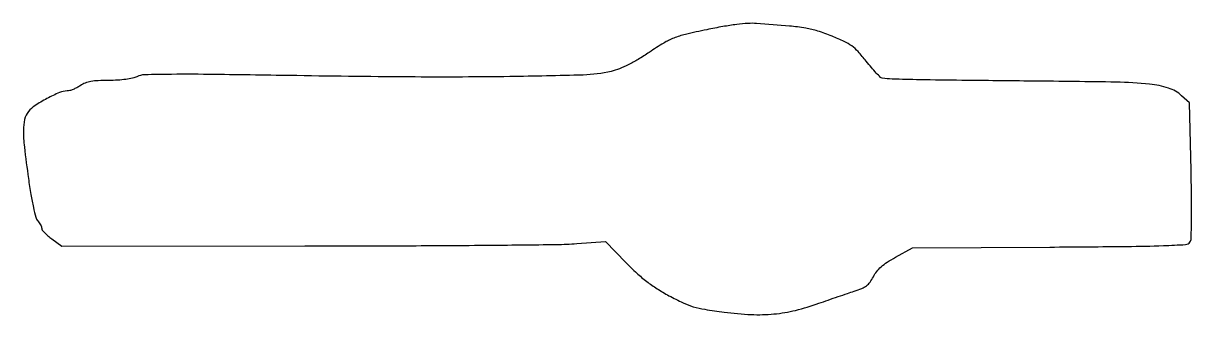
# Model space of a CAD drawing. Extents: x 0 to 440, y 1 to 111.
import ezdxf

# ---------------------------------------------------------------- set-up
doc = ezdxf.new("R2010")
doc.units = 0

msp = doc.modelspace()

# ---------------------------------------------------------------- linework, layer by layer
msp.add_lwpolyline([(257.358394, 108.133451, 0.00681), (249.235602, 106.323075, 0.035683), (244.870745, 104.952524, 0.042786), (241.1013, 103.079774, 0.012509), (235.653056, 99.575009, -0.012863), (231.474701, 96.891321, -0.020578), (227.761951, 94.84343, -0.023983), (224.400279, 93.362509, -0.034575), (221.294662, 92.409067, -0.049664), (210.758672, 91.036966, -0.004134), (183.172028, 90.430327, -0.004926), (147.541672, 90.29252, -0.002547), (103, 90.786001, 0.000814), (71.849403, 91.239138, 0.005007), (55.805616, 91.285738, 0.00547), (45.753331, 91.104282, 0.109681), (42.79966, 90.358013, -0.065505), (41.223874, 89.809193, -0.018773), (38.668925, 89.379084, -0.017759), (35.604277, 89.091013, -0.014342), (32.29966, 88.993411, 0.011558), (28.257843, 88.896549, 0.033876), (25.491848, 88.577607, 0.047585), (23.379096, 87.975506, 0.053108), (21.5, 87, -0.025688), (20.211903, 86.239057, -0.023974), (18.823029, 85.594872, -0.024721), (17.534566, 85.143561, -0.071124), (16.599672, 85.006589, 0.100498), (13.683919, 84.404021, 0.021076), (8.958957, 82.143355, 0.021993), (4.410239, 79.463588, 0.082163), (1.96793, 77.232101, 0.109811), (0.557729, 74.296077, 0.057609), (0.094858, 70.251111, 0.029088), (0.473652, 63.872403, 0.005185), (1.997068, 52.02108, 0.006581), (2.92819, 45.916977, 0.012648), (3.862101, 41.056485, 0.011393), (4.757988, 37.362151, 0.119278), (5.497068, 36.00324, -0.031257), (6.072241, 35.281805, -0.030448), (6.558514, 34.488141, -0.031922), (6.897436, 33.739282, -0.090541), (7, 33.177532, 0.170715), (7.214256, 32.568294, 0.023511), (8.117748, 31.545105, 0.024755), (9.347918, 30.396944, 0.018637), (10.805101, 29.256272), (14.610201, 26.5), (106.055101, 26.55963, 0.000838), (141.875556, 26.643017, 0.00118), (173.820578, 26.846282, 0.000683), (200.770521, 27.118179, 0.01631), (208.334102, 27.451732), (219.168204, 28.284205), (226.834102, 20.363578, 0.014031), (230.933104, 16.35953, 0.021898), (234.700882, 13.17416, 0.022962), (238.595604, 10.439729, 0.017737), (243.0701, 7.813609, 0.013454), (248.34481, 5.1451, 0.037701), (252.209009, 3.663679, 0.032462), (256.560031, 2.664075, 0.007975), (263.826939, 1.603149, 0.020728), (273.990941, 0.710803, 0.034835), (282.55221, 0.912207, 0.036707), (290.682375, 2.278882, 0.026397), (299.5, 4.936166, -0.002045), (302.949142, 6.161679, -0.001604), (306.6995, 7.463478, -0.001621), (310.195835, 8.651893, -0.003982), (312.774894, 9.496405, 0.021705), (315.61601, 10.539567, 0.063692), (317.418907, 11.577833, 0.074433), (318.744082, 12.937665, 0.038057), (319.988077, 14.976628, -0.049207), (321.258863, 16.958891, -0.045513), (322.922999, 18.711969, -0.036852), (325.186763, 20.42144, -0.017634), (328.318038, 22.28929), (334.709711, 25.802595), (386.391589, 26.151297, 0.000822), (415.441149, 26.395066, 0.006255), (429.119754, 26.703519, 0.006045), (437.509074, 27.099346, 0.231336), (439.104548, 28, 0.142994), (439.570917, 29.416088, 0.004505), (439.724874, 35.554165, 0.007101), (439.740094, 43.718781, 0.00277), (439.538391, 55), (438.941154, 80.5), (436.009742, 83.20091, 0.107433), (431.05486, 86.107061, 0.054509), (423.94702, 87.603441, 0.02045), (411.310449, 88.333255, 0.001893), (380, 88.740581, -0.000458), (353.229874, 89.011958, -0.00202), (337.459511, 89.249989, -0.002157), (327.049221, 89.494119, -0.030596), (323.341281, 89.824751, -0.157811), (322.67643, 90.15676, -0.00934), (321.079268, 91.784458, -0.013336), (319.235006, 93.84288, -0.009388), (317.267947, 96.25, 0.01699), (314.240233, 99.842206, 0.050684), (311.857861, 101.99667, 0.048398), (309.030832, 103.680547, 0.014465), (304.426666, 105.690175, 0.019568), (299.075799, 107.604047, 0.034489), (294.513041, 108.698484, 0.020154), (288.436277, 109.469233, 0.002923), (276, 110.466418, 0.035224), (272.827395, 110.478305, 0.014458), (268.540544, 110.067285, 0.012443), (263.361889, 109.287862, 0.007851)], format="xyb", close=True)

doc.saveas('drawing.dxf')
